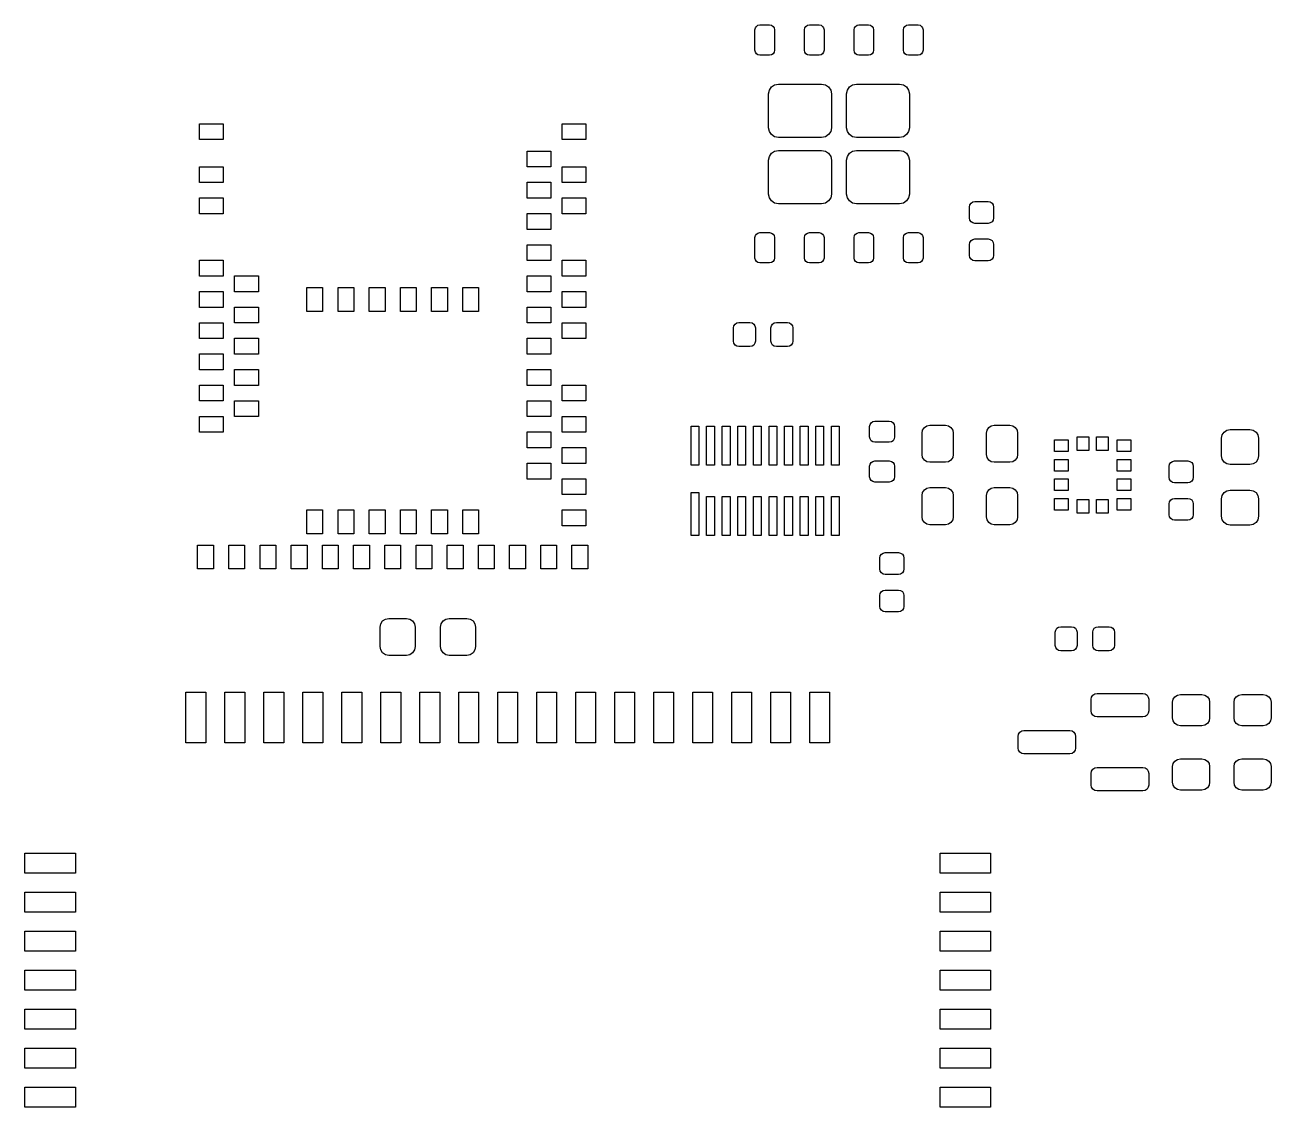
# Model space of a CAD drawing. Extents: x 107.2 to 183.3, y -143.6 to -86.3.
# Drawn here: x 151.37 to 183.32, y -114.5 to -86.76 of the extents above; entities that cross this region are included whole.
import ezdxf

# ---------------------------------------------------------------- set-up
doc = ezdxf.new("R2010")
doc.units = 0
doc.layers.add('BLACK', color=7, linetype='CONTINUOUS')

msp = doc.modelspace()

# ---------------------------------------------------------------- linework, layer by layer
at = {"layer": 'BLACK', "linetype": 'CONTINUOUS'}
for p, q in [((170.09, -86.8875), (170.1, -86.8397)), ((170.09, -87.4125), (170.09, -86.8875)), ((170.1, -86.8397), (170.127, -86.7991)), ((170.127, -86.7991), (170.167, -86.772)), ((170.167, -86.772), (170.215, -86.7625)), ((170.215, -86.7625), (170.465, -86.7625)), ((170.465, -86.7625), (170.513, -86.772)), ((170.513, -86.772), (170.553, -86.7991)), ((170.553, -86.7991), (170.58, -86.8397)), ((170.58, -86.8397), (170.59, -86.8875)), ((170.59, -86.8875), (170.59, -87.4125)), ((171.36, -86.8875), (171.37, -86.8397)), ((171.36, -87.4125), (171.36, -86.8875)), ((171.37, -86.8397), (171.397, -86.7991)), ((171.397, -86.7991), (171.437, -86.772)), ((171.437, -86.772), (171.485, -86.7625)), ((171.485, -86.7625), (171.735, -86.7625)), ((171.735, -86.7625), (171.783, -86.772)), ((171.783, -86.772), (171.823, -86.7991)), ((171.823, -86.7991), (171.85, -86.8397)), ((171.85, -86.8397), (171.86, -86.8875)), ((171.86, -86.8875), (171.86, -87.4125)), ((172.63, -86.8875), (172.64, -86.8397)), ((172.63, -87.4125), (172.63, -86.8875)), ((172.64, -86.8397), (172.667, -86.7991)), ((172.667, -86.7991), (172.707, -86.772)), ((172.707, -86.772), (172.755, -86.7625)), ((172.755, -86.7625), (173.005, -86.7625)), ((173.005, -86.7625), (173.053, -86.772)), ((173.053, -86.772), (173.093, -86.7991)), ((173.093, -86.7991), (173.12, -86.8397)), ((173.12, -86.8397), (173.13, -86.8875)), ((173.13, -86.8875), (173.13, -87.4125)), ((173.9, -86.8875), (173.91, -86.8397)), ((173.9, -87.4125), (173.9, -86.8875)), ((173.91, -86.8397), (173.937, -86.7991)), ((173.937, -86.7991), (173.977, -86.772)), ((173.977, -86.772), (174.025, -86.7625)), ((174.025, -86.7625), (174.275, -86.7625)), ((174.275, -86.7625), (174.323, -86.772)), ((174.323, -86.772), (174.363, -86.7991)), ((174.363, -86.7991), (174.39, -86.8397)), ((174.39, -86.8397), (174.4, -86.8875)), ((174.4, -86.8875), (174.4, -87.4125)), ((170.1, -87.4603), (170.09, -87.4125)), ((170.127, -87.5009), (170.1, -87.4603)), ((170.167, -87.528), (170.127, -87.5009)), ((170.215, -87.5375), (170.167, -87.528)), ((170.465, -87.5375), (170.215, -87.5375)), ((170.513, -87.528), (170.465, -87.5375)), ((170.553, -87.5009), (170.513, -87.528)), ((170.58, -87.4603), (170.553, -87.5009)), ((170.59, -87.4125), (170.58, -87.4603)), ((171.37, -87.4603), (171.36, -87.4125)), ((171.397, -87.5009), (171.37, -87.4603)), ((171.437, -87.528), (171.397, -87.5009)), ((171.485, -87.5375), (171.437, -87.528)), ((171.735, -87.5375), (171.485, -87.5375)), ((171.783, -87.528), (171.735, -87.5375)), ((171.823, -87.5009), (171.783, -87.528)), ((171.85, -87.4603), (171.823, -87.5009)), ((171.86, -87.4125), (171.85, -87.4603)), ((172.64, -87.4603), (172.63, -87.4125)), ((172.667, -87.5009), (172.64, -87.4603)), ((172.707, -87.528), (172.667, -87.5009)), ((172.755, -87.5375), (172.707, -87.528)), ((173.005, -87.5375), (172.755, -87.5375)), ((173.053, -87.528), (173.005, -87.5375)), ((173.093, -87.5009), (173.053, -87.528)), ((173.12, -87.4603), (173.093, -87.5009)), ((173.13, -87.4125), (173.12, -87.4603)), ((173.91, -87.4603), (173.9, -87.4125)), ((173.937, -87.5009), (173.91, -87.4603)), ((173.977, -87.528), (173.937, -87.5009)), ((174.025, -87.5375), (173.977, -87.528)), ((174.275, -87.5375), (174.025, -87.5375)), ((174.323, -87.528), (174.275, -87.5375)), ((174.363, -87.5009), (174.323, -87.528)), ((174.39, -87.4603), (174.363, -87.5009)), ((174.4, -87.4125), (174.39, -87.4603)), ((170.44, -88.5275), (170.459, -88.4318)), ((170.459, -88.4318), (170.513, -88.3507)), ((170.513, -88.3507), (170.594, -88.2965)), ((170.594, -88.2965), (170.69, -88.2775)), ((170.69, -88.2775), (171.8, -88.2775)), ((171.8, -88.2775), (171.896, -88.2965)), ((171.896, -88.2965), (171.977, -88.3507)), ((171.977, -88.3507), (172.031, -88.4318)), ((172.031, -88.4318), (172.05, -88.5275)), ((172.44, -88.5275), (172.459, -88.4318)), ((172.459, -88.4318), (172.513, -88.3507)), ((172.513, -88.3507), (172.594, -88.2965)), ((172.594, -88.2965), (172.69, -88.2775)), ((172.69, -88.2775), (173.8, -88.2775)), ((173.8, -88.2775), (173.896, -88.2965)), ((173.896, -88.2965), (173.977, -88.3507)), ((173.977, -88.3507), (174.031, -88.4318)), ((174.031, -88.4318), (174.05, -88.5275)), ((170.44, -89.3975), (170.44, -88.5275)), ((172.05, -88.5275), (172.05, -89.3975)), ((172.44, -89.3975), (172.44, -88.5275)), ((174.05, -88.5275), (174.05, -89.3975)), ((155.845, -89.7032), (155.845, -89.2968)), ((155.845, -89.2968), (156.455, -89.2968)), ((156.455, -89.2968), (156.455, -89.7032)), ((165.145, -89.7032), (165.145, -89.2968)), ((165.145, -89.2968), (165.755, -89.2968)), ((165.755, -89.2968), (165.755, -89.7032)), ((170.459, -89.4932), (170.44, -89.3975)), ((172.05, -89.3975), (172.031, -89.4932)), ((172.459, -89.4932), (172.44, -89.3975)), ((174.05, -89.3975), (174.031, -89.4932)), ((156.455, -89.7032), (155.845, -89.7032)), ((165.755, -89.7032), (165.145, -89.7032)), ((170.513, -89.5743), (170.459, -89.4932)), ((170.594, -89.6285), (170.513, -89.5743)), ((170.69, -89.6475), (170.594, -89.6285)), ((171.8, -89.6475), (170.69, -89.6475)), ((171.896, -89.6285), (171.8, -89.6475)), ((171.977, -89.5743), (171.896, -89.6285)), ((172.031, -89.4932), (171.977, -89.5743)), ((172.513, -89.5743), (172.459, -89.4932)), ((172.594, -89.6285), (172.513, -89.5743)), ((172.69, -89.6475), (172.594, -89.6285)), ((173.8, -89.6475), (172.69, -89.6475)), ((173.896, -89.6285), (173.8, -89.6475)), ((173.977, -89.5743), (173.896, -89.6285)), ((174.031, -89.4932), (173.977, -89.5743)), ((164.245, -90.4032), (164.245, -89.9968)), ((164.245, -89.9968), (164.855, -89.9968)), ((164.855, -89.9968), (164.855, -90.4032)), ((170.459, -90.1318), (170.513, -90.0507)), ((170.513, -90.0507), (170.594, -89.9965)), ((170.594, -89.9965), (170.69, -89.9775)), ((170.69, -89.9775), (171.8, -89.9775)), ((171.8, -89.9775), (171.896, -89.9965)), ((171.896, -89.9965), (171.977, -90.0507)), ((171.977, -90.0507), (172.031, -90.1318)), ((172.459, -90.1318), (172.513, -90.0507)), ((172.513, -90.0507), (172.594, -89.9965)), ((172.594, -89.9965), (172.69, -89.9775)), ((172.69, -89.9775), (173.8, -89.9775)), ((173.8, -89.9775), (173.896, -89.9965)), ((173.896, -89.9965), (173.977, -90.0507)), ((173.977, -90.0507), (174.031, -90.1318)), ((155.845, -90.8032), (155.845, -90.3968)), ((155.845, -90.3968), (156.455, -90.3968)), ((156.455, -90.3968), (156.455, -90.8032)), ((164.855, -90.4032), (164.245, -90.4032)), ((165.145, -90.8032), (165.145, -90.3968)), ((165.145, -90.3968), (165.755, -90.3968)), ((165.755, -90.3968), (165.755, -90.8032)), ((170.44, -90.2275), (170.459, -90.1318)), ((170.44, -91.0975), (170.44, -90.2275)), ((172.031, -90.1318), (172.05, -90.2275)), ((172.05, -90.2275), (172.05, -91.0975)), ((172.44, -90.2275), (172.459, -90.1318)), ((172.44, -91.0975), (172.44, -90.2275)), ((174.031, -90.1318), (174.05, -90.2275)), ((174.05, -90.2275), (174.05, -91.0975)), ((156.455, -90.8032), (155.845, -90.8032)), ((164.245, -91.2032), (164.245, -90.7968)), ((164.245, -90.7968), (164.855, -90.7968)), ((164.855, -90.7968), (164.855, -91.2032)), ((165.755, -90.8032), (165.145, -90.8032)), ((155.845, -91.6032), (155.845, -91.1968)), ((155.845, -91.1968), (156.455, -91.1968)), ((156.455, -91.1968), (156.455, -91.6032)), ((164.855, -91.2032), (164.245, -91.2032)), ((165.145, -91.6032), (165.145, -91.1968)), ((165.145, -91.1968), (165.755, -91.1968)), ((165.755, -91.1968), (165.755, -91.6032)), ((170.459, -91.1932), (170.44, -91.0975)), ((170.513, -91.2743), (170.459, -91.1932)), ((170.594, -91.3285), (170.513, -91.2743)), ((170.69, -91.3475), (170.594, -91.3285)), ((171.8, -91.3475), (170.69, -91.3475)), ((171.896, -91.3285), (171.8, -91.3475)), ((171.977, -91.2743), (171.896, -91.3285)), ((172.031, -91.1932), (171.977, -91.2743)), ((172.05, -91.0975), (172.031, -91.1932)), ((172.459, -91.1932), (172.44, -91.0975)), ((172.513, -91.2743), (172.459, -91.1932)), ((172.594, -91.3285), (172.513, -91.2743)), ((172.69, -91.3475), (172.594, -91.3285)), ((173.8, -91.3475), (172.69, -91.3475)), ((173.896, -91.3285), (173.8, -91.3475)), ((173.977, -91.2743), (173.896, -91.3285)), ((174.031, -91.1932), (173.977, -91.2743)), ((174.05, -91.0975), (174.031, -91.1932)), ((175.59, -91.43), (175.601, -91.3764)), ((175.601, -91.3764), (175.631, -91.331)), ((175.631, -91.331), (175.676, -91.3007)), ((175.676, -91.3007), (175.73, -91.29)), ((175.73, -91.29), (176.07, -91.29)), ((176.07, -91.29), (176.124, -91.3007)), ((176.124, -91.3007), (176.169, -91.331)), ((176.169, -91.331), (176.199, -91.3764)), ((176.199, -91.3764), (176.21, -91.43)), ((156.455, -91.6032), (155.845, -91.6032)), ((164.245, -92.0032), (164.245, -91.5968)), ((164.245, -91.5968), (164.855, -91.5968)), ((164.855, -91.5968), (164.855, -92.0032)), ((165.755, -91.6032), (165.145, -91.6032)), ((175.59, -91.71), (175.59, -91.43)), ((175.601, -91.7636), (175.59, -91.71)), ((176.21, -91.71), (176.199, -91.7636)), ((176.21, -91.43), (176.21, -91.71)), ((164.855, -92.0032), (164.245, -92.0032)), ((175.631, -91.809), (175.601, -91.7636)), ((175.676, -91.8393), (175.631, -91.809)), ((175.73, -91.85), (175.676, -91.8393)), ((176.07, -91.85), (175.73, -91.85)), ((176.124, -91.8393), (176.07, -91.85)), ((176.169, -91.809), (176.124, -91.8393)), ((176.199, -91.7636), (176.169, -91.809)), ((170.09, -92.2125), (170.1, -92.1647)), ((170.09, -92.7375), (170.09, -92.2125)), ((170.1, -92.1647), (170.127, -92.1241)), ((170.127, -92.1241), (170.167, -92.097)), ((170.167, -92.097), (170.215, -92.0875)), ((170.215, -92.0875), (170.465, -92.0875)), ((170.465, -92.0875), (170.513, -92.097)), ((170.513, -92.097), (170.553, -92.1241)), ((170.553, -92.1241), (170.58, -92.1647)), ((170.58, -92.1647), (170.59, -92.2125)), ((170.59, -92.2125), (170.59, -92.7375)), ((171.36, -92.2125), (171.37, -92.1647)), ((171.36, -92.7375), (171.36, -92.2125)), ((171.37, -92.1647), (171.397, -92.1241)), ((171.397, -92.1241), (171.437, -92.097)), ((171.437, -92.097), (171.485, -92.0875)), ((171.485, -92.0875), (171.735, -92.0875)), ((171.735, -92.0875), (171.783, -92.097)), ((171.783, -92.097), (171.823, -92.1241)), ((171.823, -92.1241), (171.85, -92.1647)), ((171.85, -92.1647), (171.86, -92.2125)), ((171.86, -92.2125), (171.86, -92.7375)), ((172.63, -92.2125), (172.64, -92.1647)), ((172.63, -92.7375), (172.63, -92.2125)), ((172.64, -92.1647), (172.667, -92.1241)), ((172.667, -92.1241), (172.707, -92.097)), ((172.707, -92.097), (172.755, -92.0875)), ((172.755, -92.0875), (173.005, -92.0875)), ((173.005, -92.0875), (173.053, -92.097)), ((173.053, -92.097), (173.093, -92.1241)), ((173.093, -92.1241), (173.12, -92.1647)), ((173.12, -92.1647), (173.13, -92.2125)), ((173.13, -92.2125), (173.13, -92.7375)), ((173.9, -92.2125), (173.91, -92.1647)), ((173.9, -92.7375), (173.9, -92.2125)), ((173.91, -92.1647), (173.937, -92.1241)), ((173.937, -92.1241), (173.977, -92.097)), ((173.977, -92.097), (174.025, -92.0875)), ((174.025, -92.0875), (174.275, -92.0875)), ((174.275, -92.0875), (174.323, -92.097)), ((174.323, -92.097), (174.363, -92.1241)), ((174.363, -92.1241), (174.39, -92.1647)), ((174.39, -92.1647), (174.4, -92.2125)), ((174.4, -92.2125), (174.4, -92.7375)), ((175.59, -92.39), (175.601, -92.3364)), ((175.601, -92.3364), (175.631, -92.291)), ((175.631, -92.291), (175.676, -92.2607)), ((175.676, -92.2607), (175.73, -92.25)), ((175.73, -92.25), (176.07, -92.25)), ((176.07, -92.25), (176.124, -92.2607)), ((176.124, -92.2607), (176.169, -92.291)), ((176.169, -92.291), (176.199, -92.3364)), ((176.199, -92.3364), (176.21, -92.39)), ((164.245, -92.8032), (164.245, -92.3968)), ((164.245, -92.3968), (164.855, -92.3968)), ((164.855, -92.3968), (164.855, -92.8032)), ((175.59, -92.67), (175.59, -92.39)), ((175.601, -92.7236), (175.59, -92.67)), ((176.21, -92.67), (176.199, -92.7236)), ((176.21, -92.39), (176.21, -92.67)), ((155.845, -93.2032), (155.845, -92.7968)), ((155.845, -92.7968), (156.455, -92.7968)), ((156.455, -92.7968), (156.455, -93.2032)), ((164.855, -92.8032), (164.245, -92.8032)), ((165.145, -93.2032), (165.145, -92.7968)), ((165.145, -92.7968), (165.755, -92.7968)), ((165.755, -92.7968), (165.755, -93.2032)), ((170.1, -92.7853), (170.09, -92.7375)), ((170.127, -92.8259), (170.1, -92.7853)), ((170.167, -92.853), (170.127, -92.8259)), ((170.215, -92.8625), (170.167, -92.853)), ((170.465, -92.8625), (170.215, -92.8625)), ((170.513, -92.853), (170.465, -92.8625)), ((170.553, -92.8259), (170.513, -92.853)), ((170.58, -92.7853), (170.553, -92.8259)), ((170.59, -92.7375), (170.58, -92.7853)), ((171.37, -92.7853), (171.36, -92.7375)), ((171.397, -92.8259), (171.37, -92.7853)), ((171.437, -92.853), (171.397, -92.8259)), ((171.485, -92.8625), (171.437, -92.853)), ((171.735, -92.8625), (171.485, -92.8625)), ((171.783, -92.853), (171.735, -92.8625)), ((171.823, -92.8259), (171.783, -92.853)), ((171.85, -92.7853), (171.823, -92.8259)), ((171.86, -92.7375), (171.85, -92.7853)), ((172.64, -92.7853), (172.63, -92.7375)), ((172.667, -92.8259), (172.64, -92.7853)), ((172.707, -92.853), (172.667, -92.8259)), ((172.755, -92.8625), (172.707, -92.853)), ((173.005, -92.8625), (172.755, -92.8625)), ((173.053, -92.853), (173.005, -92.8625)), ((173.093, -92.8259), (173.053, -92.853)), ((173.12, -92.7853), (173.093, -92.8259)), ((173.13, -92.7375), (173.12, -92.7853)), ((173.91, -92.7853), (173.9, -92.7375)), ((173.937, -92.8259), (173.91, -92.7853)), ((173.977, -92.853), (173.937, -92.8259)), ((174.025, -92.8625), (173.977, -92.853)), ((174.275, -92.8625), (174.025, -92.8625)), ((174.323, -92.853), (174.275, -92.8625)), ((174.363, -92.8259), (174.323, -92.853)), ((174.39, -92.7853), (174.363, -92.8259)), ((174.4, -92.7375), (174.39, -92.7853)), ((175.631, -92.769), (175.601, -92.7236)), ((175.676, -92.7993), (175.631, -92.769)), ((175.73, -92.81), (175.676, -92.7993)), ((176.07, -92.81), (175.73, -92.81)), ((176.124, -92.7993), (176.07, -92.81)), ((176.169, -92.769), (176.124, -92.7993)), ((176.199, -92.7236), (176.169, -92.769)), ((156.455, -93.2032), (155.845, -93.2032)), ((156.745, -93.6032), (156.745, -93.1968)), ((156.745, -93.1968), (157.355, -93.1968)), ((157.355, -93.1968), (157.355, -93.6032)), ((164.245, -93.6032), (164.245, -93.1968)), ((164.245, -93.1968), (164.855, -93.1968)), ((164.855, -93.1968), (164.855, -93.6032)), ((165.755, -93.2032), (165.145, -93.2032)), ((155.845, -94.0032), (155.845, -93.5968)), ((155.845, -93.5968), (156.455, -93.5968)), ((156.455, -93.5968), (156.455, -94.0032)), ((157.355, -93.6032), (156.745, -93.6032)), ((158.597, -94.1048), (158.597, -93.4952)), ((158.597, -93.4952), (159.003, -93.4952)), ((159.003, -93.4952), (159.003, -94.1048)), ((159.397, -94.1048), (159.397, -93.4952)), ((159.397, -93.4952), (159.803, -93.4952)), ((159.803, -93.4952), (159.803, -94.1048)), ((160.197, -94.1048), (160.197, -93.4952)), ((160.197, -93.4952), (160.603, -93.4952)), ((160.603, -93.4952), (160.603, -94.1048)), ((160.997, -94.1048), (160.997, -93.4952)), ((160.997, -93.4952), (161.403, -93.4952)), ((161.403, -93.4952), (161.403, -94.1048)), ((161.797, -94.1048), (161.797, -93.4952)), ((161.797, -93.4952), (162.203, -93.4952)), ((162.203, -93.4952), (162.203, -94.1048)), ((162.597, -94.1048), (162.597, -93.4952)), ((162.597, -93.4952), (163.003, -93.4952)), ((163.003, -93.4952), (163.003, -94.1048)), ((164.855, -93.6032), (164.245, -93.6032)), ((165.145, -94.0032), (165.145, -93.5968)), ((165.145, -93.5968), (165.755, -93.5968)), ((165.755, -93.5968), (165.755, -94.0032)), ((156.455, -94.0032), (155.845, -94.0032)), ((156.745, -94.4032), (156.745, -93.9968)), ((156.745, -93.9968), (157.355, -93.9968)), ((157.355, -93.9968), (157.355, -94.4032)), ((159.003, -94.1048), (158.597, -94.1048)), ((159.803, -94.1048), (159.397, -94.1048)), ((160.603, -94.1048), (160.197, -94.1048)), ((161.403, -94.1048), (160.997, -94.1048)), ((162.203, -94.1048), (161.797, -94.1048)), ((163.003, -94.1048), (162.597, -94.1048)), ((164.245, -94.4032), (164.245, -93.9968)), ((164.245, -93.9968), (164.855, -93.9968)), ((164.855, -93.9968), (164.855, -94.4032)), ((165.755, -94.0032), (165.145, -94.0032)), ((155.845, -94.8032), (155.845, -94.3968)), ((155.845, -94.3968), (156.455, -94.3968)), ((156.455, -94.3968), (156.455, -94.8032)), ((157.355, -94.4032), (156.745, -94.4032)), ((164.855, -94.4032), (164.245, -94.4032)), ((165.145, -94.8032), (165.145, -94.3968)), ((165.145, -94.3968), (165.755, -94.3968)), ((165.755, -94.3968), (165.755, -94.8032)), ((169.54, -94.53), (169.551, -94.4764)), ((169.54, -94.87), (169.54, -94.53)), ((169.551, -94.4764), (169.581, -94.431)), ((169.581, -94.431), (169.626, -94.4007)), ((169.626, -94.4007), (169.68, -94.39)), ((169.68, -94.39), (169.96, -94.39)), ((169.96, -94.39), (170.014, -94.4007)), ((170.014, -94.4007), (170.059, -94.431)), ((170.059, -94.431), (170.089, -94.4764)), ((170.089, -94.4764), (170.1, -94.53)), ((170.1, -94.53), (170.1, -94.87)), ((170.5, -94.53), (170.511, -94.4764)), ((170.5, -94.87), (170.5, -94.53)), ((170.511, -94.4764), (170.541, -94.431)), ((170.541, -94.431), (170.586, -94.4007)), ((170.586, -94.4007), (170.64, -94.39)), ((170.64, -94.39), (170.92, -94.39)), ((170.92, -94.39), (170.974, -94.4007)), ((170.974, -94.4007), (171.019, -94.431)), ((171.019, -94.431), (171.049, -94.4764)), ((171.049, -94.4764), (171.06, -94.53)), ((171.06, -94.53), (171.06, -94.87)), ((156.455, -94.8032), (155.845, -94.8032)), ((156.745, -95.2032), (156.745, -94.7968)), ((156.745, -94.7968), (157.355, -94.7968)), ((157.355, -94.7968), (157.355, -95.2032)), ((164.245, -95.2032), (164.245, -94.7968)), ((164.245, -94.7968), (164.855, -94.7968)), ((164.855, -94.7968), (164.855, -95.2032)), ((165.755, -94.8032), (165.145, -94.8032)), ((169.551, -94.9236), (169.54, -94.87)), ((170.1, -94.87), (170.089, -94.9236)), ((170.511, -94.9236), (170.5, -94.87)), ((171.06, -94.87), (171.049, -94.9236)), ((155.845, -95.6032), (155.845, -95.1968)), ((155.845, -95.1968), (156.455, -95.1968)), ((156.455, -95.1968), (156.455, -95.6032)), ((157.355, -95.2032), (156.745, -95.2032)), ((164.855, -95.2032), (164.245, -95.2032)), ((169.581, -94.969), (169.551, -94.9236)), ((169.626, -94.9993), (169.581, -94.969)), ((169.68, -95.01), (169.626, -94.9993)), ((169.96, -95.01), (169.68, -95.01)), ((170.014, -94.9993), (169.96, -95.01)), ((170.059, -94.969), (170.014, -94.9993)), ((170.089, -94.9236), (170.059, -94.969)), ((170.541, -94.969), (170.511, -94.9236)), ((170.586, -94.9993), (170.541, -94.969)), ((170.64, -95.01), (170.586, -94.9993)), ((170.92, -95.01), (170.64, -95.01)), ((170.974, -94.9993), (170.92, -95.01)), ((171.019, -94.969), (170.974, -94.9993)), ((171.049, -94.9236), (171.019, -94.969)), ((156.455, -95.6032), (155.845, -95.6032)), ((156.745, -96.0032), (156.745, -95.5968)), ((156.745, -95.5968), (157.355, -95.5968)), ((157.355, -95.5968), (157.355, -96.0032)), ((164.245, -96.0032), (164.245, -95.5968)), ((164.245, -95.5968), (164.855, -95.5968)), ((164.855, -95.5968), (164.855, -96.0032)), ((155.845, -96.4032), (155.845, -95.9968)), ((155.845, -95.9968), (156.455, -95.9968)), ((156.455, -95.9968), (156.455, -96.4032)), ((157.355, -96.0032), (156.745, -96.0032)), ((164.855, -96.0032), (164.245, -96.0032)), ((165.145, -96.4032), (165.145, -95.9968)), ((165.145, -95.9968), (165.755, -95.9968)), ((165.755, -95.9968), (165.755, -96.4032)), ((156.455, -96.4032), (155.845, -96.4032)), ((156.745, -96.8032), (156.745, -96.3968)), ((156.745, -96.3968), (157.355, -96.3968)), ((157.355, -96.3968), (157.355, -96.8032)), ((164.245, -96.8032), (164.245, -96.3968)), ((164.245, -96.3968), (164.855, -96.3968)), ((164.855, -96.3968), (164.855, -96.8032)), ((165.755, -96.4032), (165.145, -96.4032)), ((155.845, -97.2032), (155.845, -96.7968)), ((155.845, -96.7968), (156.455, -96.7968)), ((156.455, -96.7968), (156.455, -97.2032)), ((157.355, -96.8032), (156.745, -96.8032)), ((164.855, -96.8032), (164.245, -96.8032)), ((165.145, -97.2032), (165.145, -96.7968)), ((165.145, -96.7968), (165.755, -96.7968)), ((165.755, -96.7968), (165.755, -97.2032)), ((168.45, -98.05), (168.45, -97.05)), ((168.45, -97.05), (168.65, -97.05)), ((168.65, -97.05), (168.65, -98.05)), ((168.85, -98.05), (168.85, -97.05)), ((168.85, -97.05), (169.05, -97.05)), ((169.05, -97.05), (169.05, -98.05)), ((169.25, -98.05), (169.25, -97.05)), ((169.25, -97.05), (169.45, -97.05)), ((169.45, -97.05), (169.45, -98.05)), ((169.65, -98.05), (169.65, -97.05)), ((169.65, -97.05), (169.85, -97.05)), ((169.85, -97.05), (169.85, -98.05)), ((170.05, -98.05), (170.05, -97.05)), ((170.05, -97.05), (170.25, -97.05)), ((170.25, -97.05), (170.25, -98.05)), ((170.45, -98.05), (170.45, -97.05)), ((170.45, -97.05), (170.65, -97.05)), ((170.65, -97.05), (170.65, -98.05)), ((170.85, -98.05), (170.85, -97.05)), ((170.85, -97.05), (171.05, -97.05)), ((171.05, -97.05), (171.05, -98.05)), ((171.25, -98.05), (171.25, -97.05)), ((171.25, -97.05), (171.45, -97.05)), ((171.45, -97.05), (171.45, -98.05)), ((171.65, -98.05), (171.65, -97.05)), ((171.65, -97.05), (171.85, -97.05)), ((171.85, -97.05), (171.85, -98.05)), ((172.05, -98.05), (172.05, -97.05)), ((172.05, -97.05), (172.25, -97.05)), ((172.25, -97.05), (172.25, -98.05)), ((173.03, -97.055), (173.04, -97.0033)), ((173.03, -97.325), (173.03, -97.055)), ((173.04, -97.0033), (173.07, -96.9595)), ((173.07, -96.9595), (173.113, -96.9303)), ((173.113, -96.9303), (173.165, -96.92)), ((173.165, -96.92), (173.535, -96.92)), ((173.535, -96.92), (173.587, -96.9303)), ((173.587, -96.9303), (173.63, -96.9595)), ((173.63, -96.9595), (173.66, -97.0033)), ((173.66, -97.0033), (173.67, -97.055)), ((173.67, -97.055), (173.67, -97.325)), ((174.375, -97.225), (174.39, -97.1485)), ((174.39, -97.1485), (174.434, -97.0836)), ((174.434, -97.0836), (174.498, -97.0402)), ((174.498, -97.0402), (174.575, -97.025)), ((174.575, -97.025), (174.975, -97.025)), ((174.975, -97.025), (175.052, -97.0402)), ((175.052, -97.0402), (175.116, -97.0836)), ((175.116, -97.0836), (175.16, -97.1485)), ((175.16, -97.1485), (175.175, -97.225)), ((176.025, -97.225), (176.04, -97.1485)), ((176.04, -97.1485), (176.084, -97.0836)), ((176.084, -97.0836), (176.148, -97.0402)), ((176.148, -97.0402), (176.225, -97.025)), ((176.225, -97.025), (176.625, -97.025)), ((176.625, -97.025), (176.702, -97.0402)), ((176.702, -97.0402), (176.766, -97.0836)), ((176.766, -97.0836), (176.81, -97.1485)), ((176.81, -97.1485), (176.825, -97.225)), ((182.194, -97.1521), (182.28, -97.135)), ((182.28, -97.135), (182.78, -97.135)), ((182.78, -97.135), (182.866, -97.1521)), ((156.455, -97.2032), (155.845, -97.2032)), ((164.245, -97.6032), (164.245, -97.1968)), ((164.245, -97.1968), (164.855, -97.1968)), ((164.855, -97.1968), (164.855, -97.6032)), ((165.755, -97.2032), (165.145, -97.2032)), ((173.04, -97.3767), (173.03, -97.325)), ((173.07, -97.4205), (173.04, -97.3767)), ((173.113, -97.4497), (173.07, -97.4205)), ((173.165, -97.46), (173.113, -97.4497)), ((173.535, -97.46), (173.165, -97.46)), ((173.587, -97.4497), (173.535, -97.46)), ((173.63, -97.4205), (173.587, -97.4497)), ((173.66, -97.3767), (173.63, -97.4205)), ((173.67, -97.325), (173.66, -97.3767)), ((174.375, -97.775), (174.375, -97.225)), ((175.175, -97.225), (175.175, -97.775)), ((176.025, -97.775), (176.025, -97.225)), ((176.825, -97.225), (176.825, -97.775)), ((177.775, -97.7), (177.775, -97.4)), ((177.775, -97.4), (178.125, -97.4)), ((178.125, -97.4), (178.125, -97.7)), ((178.35, -97.675), (178.35, -97.325)), ((178.35, -97.325), (178.65, -97.325)), ((178.65, -97.325), (178.65, -97.675)), ((178.85, -97.675), (178.85, -97.325)), ((178.85, -97.325), (179.15, -97.325)), ((179.15, -97.325), (179.15, -97.675)), ((179.375, -97.7), (179.375, -97.4)), ((179.375, -97.4), (179.725, -97.4)), ((179.725, -97.4), (179.725, -97.7)), ((182.055, -97.36), (182.072, -97.2739)), ((182.055, -97.81), (182.055, -97.36)), ((182.072, -97.2739), (182.121, -97.2009)), ((182.121, -97.2009), (182.194, -97.1521)), ((182.866, -97.1521), (182.939, -97.2009)), ((182.939, -97.2009), (182.988, -97.2739)), ((182.988, -97.2739), (183.005, -97.36)), ((183.005, -97.36), (183.005, -97.81)), ((164.855, -97.6032), (164.245, -97.6032)), ((165.145, -98.0032), (165.145, -97.5968)), ((165.145, -97.5968), (165.755, -97.5968)), ((165.755, -97.5968), (165.755, -98.0032)), ((174.39, -97.8515), (174.375, -97.775)), ((175.175, -97.775), (175.16, -97.8515)), ((176.04, -97.8515), (176.025, -97.775)), ((176.825, -97.775), (176.81, -97.8515)), ((178.125, -97.7), (177.775, -97.7)), ((178.65, -97.675), (178.35, -97.675)), ((179.15, -97.675), (178.85, -97.675)), ((179.725, -97.7), (179.375, -97.7)), ((164.245, -98.4032), (164.245, -97.9968)), ((164.245, -97.9968), (164.855, -97.9968)), ((164.855, -97.9968), (164.855, -98.4032)), ((165.755, -98.0032), (165.145, -98.0032)), ((168.65, -98.05), (168.45, -98.05)), ((169.05, -98.05), (168.85, -98.05)), ((169.45, -98.05), (169.25, -98.05)), ((169.85, -98.05), (169.65, -98.05)), ((170.25, -98.05), (170.05, -98.05)), ((170.65, -98.05), (170.45, -98.05)), ((171.05, -98.05), (170.85, -98.05)), ((171.45, -98.05), (171.25, -98.05)), ((171.85, -98.05), (171.65, -98.05)), ((172.25, -98.05), (172.05, -98.05)), ((173.03, -98.075), (173.04, -98.0233)), ((173.03, -98.345), (173.03, -98.075)), ((173.04, -98.0233), (173.07, -97.9795)), ((173.07, -97.9795), (173.113, -97.9503)), ((173.113, -97.9503), (173.165, -97.94)), ((173.165, -97.94), (173.535, -97.94)), ((173.535, -97.94), (173.587, -97.9503)), ((173.587, -97.9503), (173.63, -97.9795)), ((173.63, -97.9795), (173.66, -98.0233)), ((173.66, -98.0233), (173.67, -98.075)), ((173.67, -98.075), (173.67, -98.345)), ((174.434, -97.9164), (174.39, -97.8515)), ((174.498, -97.9598), (174.434, -97.9164)), ((174.575, -97.975), (174.498, -97.9598)), ((174.975, -97.975), (174.575, -97.975)), ((175.052, -97.9598), (174.975, -97.975)), ((175.116, -97.9164), (175.052, -97.9598)), ((175.16, -97.8515), (175.116, -97.9164)), ((176.084, -97.9164), (176.04, -97.8515)), ((176.148, -97.9598), (176.084, -97.9164)), ((176.225, -97.975), (176.148, -97.9598)), ((176.625, -97.975), (176.225, -97.975)), ((176.702, -97.9598), (176.625, -97.975)), ((176.766, -97.9164), (176.702, -97.9598)), ((176.81, -97.8515), (176.766, -97.9164)), ((177.775, -98.2), (177.775, -97.9)), ((177.775, -97.9), (178.125, -97.9)), ((178.125, -97.9), (178.125, -98.2)), ((179.375, -98.2), (179.375, -97.9)), ((179.375, -97.9), (179.725, -97.9)), ((179.725, -97.9), (179.725, -98.2)), ((180.71, -98.08), (180.721, -98.0264)), ((180.71, -98.36), (180.71, -98.08)), ((180.721, -98.0264), (180.751, -97.981)), ((180.751, -97.981), (180.796, -97.9507)), ((180.796, -97.9507), (180.85, -97.94)), ((180.85, -97.94), (181.19, -97.94)), ((181.19, -97.94), (181.244, -97.9507)), ((181.244, -97.9507), (181.289, -97.981)), ((181.289, -97.981), (181.319, -98.0264)), ((181.319, -98.0264), (181.33, -98.08)), ((181.33, -98.08), (181.33, -98.36)), ((182.072, -97.8961), (182.055, -97.81)), ((182.121, -97.9691), (182.072, -97.8961)), ((182.194, -98.0179), (182.121, -97.9691)), ((182.28, -98.035), (182.194, -98.0179)), ((182.78, -98.035), (182.28, -98.035)), ((182.866, -98.0179), (182.78, -98.035)), ((182.939, -97.9691), (182.866, -98.0179)), ((182.988, -97.8961), (182.939, -97.9691)), ((183.005, -97.81), (182.988, -97.8961)), ((164.855, -98.4032), (164.245, -98.4032)), ((165.145, -98.8032), (165.145, -98.3968)), ((165.145, -98.3968), (165.755, -98.3968)), ((165.755, -98.3968), (165.755, -98.8032)), ((173.04, -98.3967), (173.03, -98.345)), ((173.07, -98.4405), (173.04, -98.3967)), ((173.66, -98.3967), (173.63, -98.4405)), ((173.67, -98.345), (173.66, -98.3967)), ((178.125, -98.2), (177.775, -98.2)), ((177.775, -98.7), (177.775, -98.4)), ((177.775, -98.4), (178.125, -98.4)), ((178.125, -98.4), (178.125, -98.7)), ((179.725, -98.2), (179.375, -98.2)), ((179.375, -98.7), (179.375, -98.4)), ((179.375, -98.4), (179.725, -98.4)), ((179.725, -98.4), (179.725, -98.7)), ((180.721, -98.4136), (180.71, -98.36)), ((180.751, -98.459), (180.721, -98.4136)), ((181.319, -98.4136), (181.289, -98.459)), ((181.33, -98.36), (181.319, -98.4136)), ((173.113, -98.4697), (173.07, -98.4405)), ((173.165, -98.48), (173.113, -98.4697)), ((173.535, -98.48), (173.165, -98.48)), ((173.587, -98.4697), (173.535, -98.48)), ((173.63, -98.4405), (173.587, -98.4697)), ((174.39, -98.7485), (174.434, -98.6836)), ((174.434, -98.6836), (174.498, -98.6402)), ((174.498, -98.6402), (174.575, -98.625)), ((174.575, -98.625), (174.975, -98.625)), ((174.975, -98.625), (175.052, -98.6402)), ((175.052, -98.6402), (175.116, -98.6836)), ((175.116, -98.6836), (175.16, -98.7485)), ((176.04, -98.7485), (176.084, -98.6836)), ((176.084, -98.6836), (176.148, -98.6402)), ((176.148, -98.6402), (176.225, -98.625)), ((176.225, -98.625), (176.625, -98.625)), ((176.625, -98.625), (176.702, -98.6402)), ((176.702, -98.6402), (176.766, -98.6836)), ((176.766, -98.6836), (176.81, -98.7485)), ((178.125, -98.7), (177.775, -98.7)), ((179.725, -98.7), (179.375, -98.7)), ((180.796, -98.4893), (180.751, -98.459)), ((180.85, -98.5), (180.796, -98.4893)), ((181.19, -98.5), (180.85, -98.5)), ((181.244, -98.4893), (181.19, -98.5)), ((181.289, -98.459), (181.244, -98.4893)), ((182.121, -98.7509), (182.194, -98.7021)), ((182.194, -98.7021), (182.28, -98.685)), ((182.28, -98.685), (182.78, -98.685)), ((182.78, -98.685), (182.866, -98.7021)), ((182.866, -98.7021), (182.939, -98.7509)), ((165.755, -98.8032), (165.145, -98.8032)), ((168.45, -99.85), (168.45, -98.75)), ((168.45, -98.75), (168.65, -98.75)), ((168.65, -98.75), (168.65, -99.85)), ((168.85, -99.85), (168.85, -98.85)), ((168.85, -98.85), (169.05, -98.85)), ((169.05, -98.85), (169.05, -99.85)), ((169.25, -99.85), (169.25, -98.85)), ((169.25, -98.85), (169.45, -98.85)), ((169.45, -98.85), (169.45, -99.85)), ((169.65, -99.85), (169.65, -98.85)), ((169.65, -98.85), (169.85, -98.85)), ((169.85, -98.85), (169.85, -99.85)), ((170.05, -99.85), (170.05, -98.85)), ((170.05, -98.85), (170.25, -98.85)), ((170.25, -98.85), (170.25, -99.85)), ((170.45, -99.85), (170.45, -98.85)), ((170.45, -98.85), (170.65, -98.85)), ((170.65, -98.85), (170.65, -99.85)), ((170.85, -99.85), (170.85, -98.85)), ((170.85, -98.85), (171.05, -98.85)), ((171.05, -98.85), (171.05, -99.85)), ((171.25, -99.85), (171.25, -98.85)), ((171.25, -98.85), (171.45, -98.85)), ((171.45, -98.85), (171.45, -99.85)), ((171.65, -99.85), (171.65, -98.85)), ((171.65, -98.85), (171.85, -98.85)), ((171.85, -98.85), (171.85, -99.85)), ((172.05, -99.85), (172.05, -98.85)), ((172.05, -98.85), (172.25, -98.85)), ((172.25, -98.85), (172.25, -99.85)), ((174.375, -98.825), (174.39, -98.7485)), ((174.375, -99.375), (174.375, -98.825)), ((175.16, -98.7485), (175.175, -98.825)), ((175.175, -98.825), (175.175, -99.375)), ((176.025, -98.825), (176.04, -98.7485)), ((176.025, -99.375), (176.025, -98.825)), ((176.81, -98.7485), (176.825, -98.825)), ((176.825, -98.825), (176.825, -99.375)), ((177.775, -99.2), (177.775, -98.9)), ((177.775, -98.9), (178.125, -98.9)), ((178.125, -98.9), (178.125, -99.2)), ((178.35, -99.275), (178.35, -98.925)), ((178.35, -98.925), (178.65, -98.925)), ((178.65, -98.925), (178.65, -99.275)), ((178.85, -99.275), (178.85, -98.925)), ((178.85, -98.925), (179.15, -98.925)), ((179.15, -98.925), (179.15, -99.275)), ((179.375, -99.2), (179.375, -98.9)), ((179.375, -98.9), (179.725, -98.9)), ((179.725, -98.9), (179.725, -99.2)), ((180.71, -99.04), (180.721, -98.9864)), ((180.71, -99.32), (180.71, -99.04)), ((180.721, -98.9864), (180.751, -98.941)), ((180.751, -98.941), (180.796, -98.9107)), ((180.796, -98.9107), (180.85, -98.9)), ((180.85, -98.9), (181.19, -98.9)), ((181.19, -98.9), (181.244, -98.9107)), ((181.244, -98.9107), (181.289, -98.941)), ((181.289, -98.941), (181.319, -98.9864)), ((181.319, -98.9864), (181.33, -99.04)), ((181.33, -99.04), (181.33, -99.32)), ((182.055, -98.91), (182.072, -98.8239)), ((182.055, -99.36), (182.055, -98.91)), ((182.072, -98.8239), (182.121, -98.7509)), ((182.939, -98.7509), (182.988, -98.8239)), ((182.988, -98.8239), (183.005, -98.91)), ((183.005, -98.91), (183.005, -99.36)), ((158.597, -99.8048), (158.597, -99.1952)), ((158.597, -99.1952), (159.003, -99.1952)), ((159.003, -99.1952), (159.003, -99.8048)), ((159.397, -99.8048), (159.397, -99.1952)), ((159.397, -99.1952), (159.803, -99.1952)), ((159.803, -99.1952), (159.803, -99.8048)), ((160.197, -99.8048), (160.197, -99.1952)), ((160.197, -99.1952), (160.603, -99.1952)), ((160.603, -99.1952), (160.603, -99.8048)), ((160.997, -99.8048), (160.997, -99.1952)), ((160.997, -99.1952), (161.403, -99.1952)), ((161.403, -99.1952), (161.403, -99.8048)), ((161.797, -99.8048), (161.797, -99.1952)), ((161.797, -99.1952), (162.203, -99.1952)), ((162.203, -99.1952), (162.203, -99.8048)), ((162.597, -99.8048), (162.597, -99.1952)), ((162.597, -99.1952), (163.003, -99.1952)), ((163.003, -99.1952), (163.003, -99.8048)), ((165.145, -99.6032), (165.145, -99.1968)), ((165.145, -99.1968), (165.755, -99.1968)), ((165.755, -99.1968), (165.755, -99.6032)), ((174.39, -99.4515), (174.375, -99.375)), ((175.175, -99.375), (175.16, -99.4515)), ((176.04, -99.4515), (176.025, -99.375)), ((176.825, -99.375), (176.81, -99.4515)), ((178.125, -99.2), (177.775, -99.2)), ((178.65, -99.275), (178.35, -99.275)), ((179.15, -99.275), (178.85, -99.275)), ((179.725, -99.2), (179.375, -99.2)), ((180.721, -99.3736), (180.71, -99.32)), ((180.751, -99.419), (180.721, -99.3736)), ((181.319, -99.3736), (181.289, -99.419)), ((181.33, -99.32), (181.319, -99.3736)), ((182.072, -99.4461), (182.055, -99.36)), ((183.005, -99.36), (182.988, -99.4461)), ((165.755, -99.6032), (165.145, -99.6032)), ((174.434, -99.5164), (174.39, -99.4515)), ((174.498, -99.5598), (174.434, -99.5164)), ((174.575, -99.575), (174.498, -99.5598)), ((174.975, -99.575), (174.575, -99.575)), ((175.052, -99.5598), (174.975, -99.575)), ((175.116, -99.5164), (175.052, -99.5598)), ((175.16, -99.4515), (175.116, -99.5164)), ((176.084, -99.5164), (176.04, -99.4515)), ((176.148, -99.5598), (176.084, -99.5164)), ((176.225, -99.575), (176.148, -99.5598)), ((176.625, -99.575), (176.225, -99.575)), ((176.702, -99.5598), (176.625, -99.575)), ((176.766, -99.5164), (176.702, -99.5598)), ((176.81, -99.4515), (176.766, -99.5164)), ((180.796, -99.4493), (180.751, -99.419)), ((180.85, -99.46), (180.796, -99.4493)), ((181.19, -99.46), (180.85, -99.46)), ((181.244, -99.4493), (181.19, -99.46)), ((181.289, -99.419), (181.244, -99.4493)), ((182.121, -99.5191), (182.072, -99.4461)), ((182.194, -99.5679), (182.121, -99.5191)), ((182.28, -99.585), (182.194, -99.5679)), ((182.78, -99.585), (182.28, -99.585)), ((182.866, -99.5679), (182.78, -99.585)), ((182.939, -99.5191), (182.866, -99.5679)), ((182.988, -99.4461), (182.939, -99.5191)), ((159.003, -99.8048), (158.597, -99.8048)), ((159.803, -99.8048), (159.397, -99.8048)), ((160.603, -99.8048), (160.197, -99.8048)), ((161.403, -99.8048), (160.997, -99.8048)), ((162.203, -99.8048), (161.797, -99.8048)), ((163.003, -99.8048), (162.597, -99.8048)), ((168.65, -99.85), (168.45, -99.85)), ((169.05, -99.85), (168.85, -99.85)), ((169.45, -99.85), (169.25, -99.85)), ((169.85, -99.85), (169.65, -99.85)), ((170.25, -99.85), (170.05, -99.85)), ((170.65, -99.85), (170.45, -99.85)), ((171.05, -99.85), (170.85, -99.85)), ((171.45, -99.85), (171.25, -99.85)), ((171.85, -99.85), (171.65, -99.85)), ((172.25, -99.85), (172.05, -99.85)), ((155.797, -100.705), (155.797, -100.095)), ((155.797, -100.095), (156.203, -100.095)), ((156.203, -100.095), (156.203, -100.705)), ((156.597, -100.705), (156.597, -100.095)), ((156.597, -100.095), (157.003, -100.095)), ((157.003, -100.095), (157.003, -100.705)), ((157.397, -100.705), (157.397, -100.095)), ((157.397, -100.095), (157.803, -100.095)), ((157.803, -100.095), (157.803, -100.705)), ((158.197, -100.705), (158.197, -100.095)), ((158.197, -100.095), (158.603, -100.095)), ((158.603, -100.095), (158.603, -100.705)), ((158.997, -100.705), (158.997, -100.095)), ((158.997, -100.095), (159.403, -100.095)), ((159.403, -100.095), (159.403, -100.705)), ((159.797, -100.705), (159.797, -100.095)), ((159.797, -100.095), (160.203, -100.095)), ((160.203, -100.095), (160.203, -100.705)), ((160.597, -100.705), (160.597, -100.095)), ((160.597, -100.095), (161.003, -100.095)), ((161.003, -100.095), (161.003, -100.705)), ((161.397, -100.705), (161.397, -100.095)), ((161.397, -100.095), (161.803, -100.095)), ((161.803, -100.095), (161.803, -100.705)), ((162.197, -100.705), (162.197, -100.095)), ((162.197, -100.095), (162.603, -100.095)), ((162.603, -100.095), (162.603, -100.705)), ((162.997, -100.705), (162.997, -100.095)), ((162.997, -100.095), (163.403, -100.095)), ((163.403, -100.095), (163.403, -100.705)), ((163.797, -100.705), (163.797, -100.095)), ((163.797, -100.095), (164.203, -100.095)), ((164.203, -100.095), (164.203, -100.705)), ((164.597, -100.705), (164.597, -100.095)), ((164.597, -100.095), (165.003, -100.095)), ((165.003, -100.095), (165.003, -100.705)), ((165.397, -100.705), (165.397, -100.095)), ((165.397, -100.095), (165.803, -100.095)), ((165.803, -100.095), (165.803, -100.705)), ((173.301, -100.376), (173.331, -100.331)), ((173.331, -100.331), (173.376, -100.301)), ((173.376, -100.301), (173.43, -100.29)), ((173.43, -100.29), (173.77, -100.29)), ((173.77, -100.29), (173.824, -100.301)), ((173.824, -100.301), (173.869, -100.331)), ((173.869, -100.331), (173.899, -100.376)), ((173.29, -100.43), (173.301, -100.376)), ((173.29, -100.71), (173.29, -100.43)), ((173.899, -100.376), (173.91, -100.43)), ((173.91, -100.43), (173.91, -100.71)), ((156.203, -100.705), (155.797, -100.705)), ((157.003, -100.705), (156.597, -100.705)), ((157.803, -100.705), (157.397, -100.705)), ((158.603, -100.705), (158.197, -100.705)), ((159.403, -100.705), (158.997, -100.705)), ((160.203, -100.705), (159.797, -100.705)), ((161.003, -100.705), (160.597, -100.705)), ((161.803, -100.705), (161.397, -100.705)), ((162.603, -100.705), (162.197, -100.705)), ((163.403, -100.705), (162.997, -100.705)), ((164.203, -100.705), (163.797, -100.705)), ((165.003, -100.705), (164.597, -100.705)), ((165.803, -100.705), (165.397, -100.705)), ((173.301, -100.764), (173.29, -100.71)), ((173.331, -100.809), (173.301, -100.764)), ((173.376, -100.839), (173.331, -100.809)), ((173.43, -100.85), (173.376, -100.839)), ((173.77, -100.85), (173.43, -100.85)), ((173.824, -100.839), (173.77, -100.85)), ((173.869, -100.809), (173.824, -100.839)), ((173.899, -100.764), (173.869, -100.809)), ((173.91, -100.71), (173.899, -100.764)), ((173.301, -101.336), (173.331, -101.291)), ((173.331, -101.291), (173.376, -101.261)), ((173.376, -101.261), (173.43, -101.25)), ((173.43, -101.25), (173.77, -101.25)), ((173.77, -101.25), (173.824, -101.261)), ((173.824, -101.261), (173.869, -101.291)), ((173.869, -101.291), (173.899, -101.336)), ((173.29, -101.39), (173.301, -101.336)), ((173.29, -101.67), (173.29, -101.39)), ((173.899, -101.336), (173.91, -101.39)), ((173.91, -101.39), (173.91, -101.67)), ((173.301, -101.724), (173.29, -101.67)), ((173.331, -101.769), (173.301, -101.724)), ((173.376, -101.799), (173.331, -101.769)), ((173.43, -101.81), (173.376, -101.799)), ((173.77, -101.81), (173.43, -101.81)), ((173.824, -101.799), (173.77, -101.81)), ((173.869, -101.769), (173.824, -101.799)), ((173.899, -101.724), (173.869, -101.769)), ((173.91, -101.67), (173.899, -101.724)), ((160.475, -102.2), (160.492, -102.114)), ((160.475, -102.7), (160.475, -102.2)), ((160.492, -102.114), (160.541, -102.041)), ((160.541, -102.041), (160.614, -101.992)), ((160.614, -101.992), (160.7, -101.975)), ((160.7, -101.975), (161.15, -101.975)), ((161.15, -101.975), (161.236, -101.992)), ((161.236, -101.992), (161.309, -102.041)), ((161.309, -102.041), (161.358, -102.114)), ((161.358, -102.114), (161.375, -102.2)), ((161.375, -102.2), (161.375, -102.7)), ((162.025, -102.2), (162.042, -102.114)), ((162.025, -102.7), (162.025, -102.2)), ((162.042, -102.114), (162.091, -102.041)), ((162.091, -102.041), (162.164, -101.992)), ((162.164, -101.992), (162.25, -101.975)), ((162.25, -101.975), (162.7, -101.975)), ((162.7, -101.975), (162.786, -101.992)), ((162.786, -101.992), (162.859, -102.041)), ((162.859, -102.041), (162.908, -102.114)), ((162.908, -102.114), (162.925, -102.2)), ((162.925, -102.2), (162.925, -102.7)), ((177.801, -102.276), (177.831, -102.231)), ((177.831, -102.231), (177.876, -102.201)), ((177.876, -102.201), (177.93, -102.19)), ((177.93, -102.19), (178.21, -102.19)), ((178.21, -102.19), (178.264, -102.201)), ((178.264, -102.201), (178.309, -102.231)), ((178.309, -102.231), (178.339, -102.276)), ((178.761, -102.276), (178.791, -102.231)), ((178.791, -102.231), (178.836, -102.201)), ((178.836, -102.201), (178.89, -102.19)), ((178.89, -102.19), (179.17, -102.19)), ((179.17, -102.19), (179.224, -102.201)), ((179.224, -102.201), (179.269, -102.231)), ((179.269, -102.231), (179.299, -102.276)), ((177.79, -102.33), (177.801, -102.276)), ((177.79, -102.67), (177.79, -102.33)), ((178.339, -102.276), (178.35, -102.33)), ((178.35, -102.33), (178.35, -102.67)), ((178.75, -102.33), (178.761, -102.276)), ((178.75, -102.67), (178.75, -102.33)), ((179.299, -102.276), (179.31, -102.33)), ((179.31, -102.33), (179.31, -102.67)), ((160.492, -102.786), (160.475, -102.7)), ((160.541, -102.859), (160.492, -102.786)), ((160.614, -102.908), (160.541, -102.859)), ((161.309, -102.859), (161.236, -102.908)), ((161.358, -102.786), (161.309, -102.859)), ((161.375, -102.7), (161.358, -102.786)), ((162.042, -102.786), (162.025, -102.7)), ((162.091, -102.859), (162.042, -102.786)), ((162.164, -102.908), (162.091, -102.859)), ((162.859, -102.859), (162.786, -102.908)), ((162.908, -102.786), (162.859, -102.859)), ((162.925, -102.7), (162.908, -102.786)), ((177.801, -102.724), (177.79, -102.67)), ((177.831, -102.769), (177.801, -102.724)), ((177.876, -102.799), (177.831, -102.769)), ((177.93, -102.81), (177.876, -102.799)), ((178.21, -102.81), (177.93, -102.81)), ((178.264, -102.799), (178.21, -102.81)), ((178.309, -102.769), (178.264, -102.799)), ((178.339, -102.724), (178.309, -102.769)), ((178.35, -102.67), (178.339, -102.724)), ((178.761, -102.724), (178.75, -102.67)), ((178.791, -102.769), (178.761, -102.724)), ((178.836, -102.799), (178.791, -102.769)), ((178.89, -102.81), (178.836, -102.799)), ((179.17, -102.81), (178.89, -102.81)), ((179.224, -102.799), (179.17, -102.81)), ((179.269, -102.769), (179.224, -102.799)), ((179.299, -102.724), (179.269, -102.769)), ((179.31, -102.67), (179.299, -102.724)), ((160.7, -102.925), (160.614, -102.908)), ((161.15, -102.925), (160.7, -102.925)), ((161.236, -102.908), (161.15, -102.925)), ((162.25, -102.925), (162.164, -102.908)), ((162.7, -102.925), (162.25, -102.925)), ((162.786, -102.908), (162.7, -102.925)), ((155.496, -105.163), (155.496, -103.867)), ((155.496, -103.867), (156.004, -103.867)), ((156.004, -103.867), (156.004, -105.163)), ((156.496, -105.163), (156.496, -103.867)), ((156.496, -103.867), (157.004, -103.867)), ((157.004, -103.867), (157.004, -105.163)), ((157.496, -105.163), (157.496, -103.867)), ((157.496, -103.867), (158.004, -103.867)), ((158.004, -103.867), (158.004, -105.163)), ((158.496, -105.163), (158.496, -103.867)), ((158.496, -103.867), (159.004, -103.867)), ((159.004, -103.867), (159.004, -105.163)), ((159.496, -105.163), (159.496, -103.867)), ((159.496, -103.867), (160.004, -103.867)), ((160.004, -103.867), (160.004, -105.163)), ((160.496, -105.163), (160.496, -103.867)), ((160.496, -103.867), (161.004, -103.867)), ((161.004, -103.867), (161.004, -105.163)), ((161.496, -105.163), (161.496, -103.867)), ((161.496, -103.867), (162.004, -103.867)), ((162.004, -103.867), (162.004, -105.163)), ((162.496, -105.163), (162.496, -103.867)), ((162.496, -103.867), (163.004, -103.867)), ((163.004, -103.867), (163.004, -105.163)), ((163.496, -105.163), (163.496, -103.867)), ((163.496, -103.867), (164.004, -103.867)), ((164.004, -103.867), (164.004, -105.163)), ((164.496, -105.163), (164.496, -103.867)), ((164.496, -103.867), (165.004, -103.867)), ((165.004, -103.867), (165.004, -105.163)), ((165.496, -105.163), (165.496, -103.867)), ((165.496, -103.867), (166.004, -103.867)), ((166.004, -103.867), (166.004, -105.163)), ((166.496, -105.163), (166.496, -103.867)), ((166.496, -103.867), (167.004, -103.867)), ((167.004, -103.867), (167.004, -105.163)), ((167.496, -105.163), (167.496, -103.867)), ((167.496, -103.867), (168.004, -103.867)), ((168.004, -103.867), (168.004, -105.163)), ((168.496, -105.163), (168.496, -103.867)), ((168.496, -103.867), (169.004, -103.867)), ((169.004, -103.867), (169.004, -105.163)), ((169.496, -105.163), (169.496, -103.867)), ((169.496, -103.867), (170.004, -103.867)), ((170.004, -103.867), (170.004, -105.163)), ((170.496, -105.163), (170.496, -103.867)), ((170.496, -103.867), (171.004, -103.867)), ((171.004, -103.867), (171.004, -105.163)), ((171.496, -105.163), (171.496, -103.867)), ((171.496, -103.867), (172.004, -103.867)), ((172.004, -103.867), (172.004, -105.163)), ((178.713, -104.05), (178.724, -103.993)), ((178.713, -104.35), (178.713, -104.05)), ((178.724, -103.993), (178.756, -103.944)), ((178.756, -103.944), (178.805, -103.911)), ((178.805, -103.911), (178.862, -103.9)), ((178.862, -103.9), (180.037, -103.9)), ((180.037, -103.9), (180.095, -103.911)), ((180.095, -103.911), (180.144, -103.944)), ((180.144, -103.944), (180.176, -103.993)), ((180.176, -103.993), (180.188, -104.05)), ((180.188, -104.05), (180.188, -104.35)), ((180.8, -104.127), (180.815, -104.05)), ((180.8, -104.527), (180.8, -104.127)), ((180.815, -104.05), (180.859, -103.986)), ((180.859, -103.986), (180.923, -103.942)), ((180.923, -103.942), (181, -103.927)), ((181, -103.927), (181.55, -103.927)), ((181.55, -103.927), (181.627, -103.942)), ((181.627, -103.942), (181.691, -103.986)), ((181.691, -103.986), (181.735, -104.05)), ((181.735, -104.05), (181.75, -104.127)), ((181.75, -104.127), (181.75, -104.527)), ((182.375, -104.127), (182.39, -104.05)), ((182.375, -104.527), (182.375, -104.127)), ((182.39, -104.05), (182.434, -103.986)), ((182.434, -103.986), (182.498, -103.942)), ((182.498, -103.942), (182.575, -103.927)), ((182.575, -103.927), (183.125, -103.927)), ((183.125, -103.927), (183.202, -103.942)), ((183.202, -103.942), (183.266, -103.986)), ((183.266, -103.986), (183.31, -104.05)), ((183.31, -104.05), (183.325, -104.127)), ((183.325, -104.127), (183.325, -104.527)), ((178.724, -104.407), (178.713, -104.35)), ((178.756, -104.456), (178.724, -104.407)), ((178.805, -104.489), (178.756, -104.456)), ((178.862, -104.5), (178.805, -104.489)), ((180.095, -104.489), (180.037, -104.5)), ((180.144, -104.456), (180.095, -104.489)), ((180.176, -104.407), (180.144, -104.456)), ((180.188, -104.35), (180.176, -104.407)), ((180.037, -104.5), (178.862, -104.5)), ((180.815, -104.604), (180.8, -104.527)), ((180.859, -104.668), (180.815, -104.604)), ((180.923, -104.712), (180.859, -104.668)), ((181, -104.727), (180.923, -104.712)), ((181.55, -104.727), (181, -104.727)), ((181.627, -104.712), (181.55, -104.727)), ((181.691, -104.668), (181.627, -104.712)), ((181.735, -104.604), (181.691, -104.668)), ((181.75, -104.527), (181.735, -104.604)), ((182.39, -104.604), (182.375, -104.527)), ((182.434, -104.668), (182.39, -104.604)), ((182.498, -104.712), (182.434, -104.668)), ((182.575, -104.727), (182.498, -104.712)), ((183.125, -104.727), (182.575, -104.727)), ((183.202, -104.712), (183.125, -104.727)), ((183.266, -104.668), (183.202, -104.712)), ((183.31, -104.604), (183.266, -104.668)), ((183.325, -104.527), (183.31, -104.604)), ((176.838, -105), (176.849, -104.943)), ((176.838, -105.3), (176.838, -105)), ((176.849, -104.943), (176.881, -104.894)), ((176.881, -104.894), (176.93, -104.861)), ((176.93, -104.861), (176.987, -104.85)), ((176.987, -104.85), (178.162, -104.85)), ((178.162, -104.85), (178.22, -104.861)), ((178.22, -104.861), (178.269, -104.894)), ((178.269, -104.894), (178.301, -104.943)), ((178.301, -104.943), (178.312, -105)), ((178.312, -105), (178.312, -105.3)), ((156.004, -105.163), (155.496, -105.163)), ((157.004, -105.163), (156.496, -105.163)), ((158.004, -105.163), (157.496, -105.163)), ((159.004, -105.163), (158.496, -105.163)), ((160.004, -105.163), (159.496, -105.163)), ((161.004, -105.163), (160.496, -105.163)), ((162.004, -105.163), (161.496, -105.163)), ((163.004, -105.163), (162.496, -105.163)), ((164.004, -105.163), (163.496, -105.163)), ((165.004, -105.163), (164.496, -105.163)), ((166.004, -105.163), (165.496, -105.163)), ((167.004, -105.163), (166.496, -105.163)), ((168.004, -105.163), (167.496, -105.163)), ((169.004, -105.163), (168.496, -105.163)), ((170.004, -105.163), (169.496, -105.163)), ((171.004, -105.163), (170.496, -105.163)), ((172.004, -105.163), (171.496, -105.163)), ((176.849, -105.357), (176.838, -105.3)), ((176.881, -105.406), (176.849, -105.357)), ((176.93, -105.439), (176.881, -105.406)), ((176.987, -105.45), (176.93, -105.439)), ((178.162, -105.45), (176.987, -105.45)), ((178.22, -105.439), (178.162, -105.45)), ((178.269, -105.406), (178.22, -105.439)), ((178.301, -105.357), (178.269, -105.406)), ((178.312, -105.3), (178.301, -105.357)), ((180.8, -105.777), (180.815, -105.7)), ((180.8, -106.177), (180.8, -105.777)), ((180.815, -105.7), (180.859, -105.636)), ((180.859, -105.636), (180.923, -105.592)), ((180.923, -105.592), (181, -105.577)), ((181, -105.577), (181.55, -105.577)), ((181.55, -105.577), (181.627, -105.592)), ((181.627, -105.592), (181.691, -105.636)), ((181.691, -105.636), (181.735, -105.7)), ((181.735, -105.7), (181.75, -105.777)), ((181.75, -105.777), (181.75, -106.177)), ((182.375, -105.777), (182.39, -105.7)), ((182.375, -106.177), (182.375, -105.777)), ((182.39, -105.7), (182.434, -105.636)), ((182.434, -105.636), (182.498, -105.592)), ((182.498, -105.592), (182.575, -105.577)), ((182.575, -105.577), (183.125, -105.577)), ((183.125, -105.577), (183.202, -105.592)), ((183.202, -105.592), (183.266, -105.636)), ((183.266, -105.636), (183.31, -105.7)), ((183.31, -105.7), (183.325, -105.777)), ((183.325, -105.777), (183.325, -106.177)), ((178.713, -105.95), (178.724, -105.893)), ((178.713, -106.25), (178.713, -105.95)), ((178.724, -105.893), (178.756, -105.844)), ((178.756, -105.844), (178.805, -105.811)), ((178.805, -105.811), (178.862, -105.8)), ((178.862, -105.8), (180.037, -105.8)), ((180.037, -105.8), (180.095, -105.811)), ((180.095, -105.811), (180.144, -105.844)), ((180.144, -105.844), (180.176, -105.893)), ((180.176, -105.893), (180.188, -105.95)), ((180.188, -105.95), (180.188, -106.25)), ((178.724, -106.307), (178.713, -106.25)), ((178.756, -106.356), (178.724, -106.307)), ((178.805, -106.389), (178.756, -106.356)), ((178.862, -106.4), (178.805, -106.389)), ((180.037, -106.4), (178.862, -106.4)), ((180.095, -106.389), (180.037, -106.4)), ((180.144, -106.356), (180.095, -106.389)), ((180.176, -106.307), (180.144, -106.356)), ((180.188, -106.25), (180.176, -106.307)), ((180.815, -106.254), (180.8, -106.177)), ((180.859, -106.318), (180.815, -106.254)), ((180.923, -106.362), (180.859, -106.318)), ((181, -106.377), (180.923, -106.362)), ((181.55, -106.377), (181, -106.377)), ((181.627, -106.362), (181.55, -106.377)), ((181.691, -106.318), (181.627, -106.362)), ((181.735, -106.254), (181.691, -106.318)), ((181.75, -106.177), (181.735, -106.254)), ((182.39, -106.254), (182.375, -106.177)), ((182.434, -106.318), (182.39, -106.254)), ((182.498, -106.362), (182.434, -106.318)), ((182.575, -106.377), (182.498, -106.362)), ((183.125, -106.377), (182.575, -106.377)), ((183.202, -106.362), (183.125, -106.377)), ((183.266, -106.318), (183.202, -106.362)), ((183.31, -106.254), (183.266, -106.318)), ((183.325, -106.177), (183.31, -106.254)), ((151.368, -108.504), (151.368, -107.996)), ((151.368, -107.996), (152.663, -107.996)), ((152.663, -107.996), (152.663, -108.504)), ((174.837, -108.504), (174.837, -107.996)), ((174.837, -107.996), (176.132, -107.996)), ((176.132, -107.996), (176.132, -108.504)), ((152.663, -108.504), (151.368, -108.504)), ((176.132, -108.504), (174.837, -108.504)), ((151.368, -109.504), (151.368, -108.996)), ((151.368, -108.996), (152.663, -108.996)), ((152.663, -108.996), (152.663, -109.504)), ((174.837, -109.504), (174.837, -108.996)), ((174.837, -108.996), (176.132, -108.996)), ((176.132, -108.996), (176.132, -109.504)), ((152.663, -109.504), (151.368, -109.504)), ((176.132, -109.504), (174.837, -109.504)), ((151.368, -110.504), (151.368, -109.996)), ((151.368, -109.996), (152.663, -109.996)), ((152.663, -109.996), (152.663, -110.504)), ((174.837, -110.504), (174.837, -109.996)), ((174.837, -109.996), (176.132, -109.996)), ((176.132, -109.996), (176.132, -110.504)), ((152.663, -110.504), (151.368, -110.504)), ((176.132, -110.504), (174.837, -110.504)), ((151.368, -111.504), (151.368, -110.996)), ((151.368, -110.996), (152.663, -110.996)), ((152.663, -110.996), (152.663, -111.504)), ((174.837, -111.504), (174.837, -110.996)), ((174.837, -110.996), (176.132, -110.996)), ((176.132, -110.996), (176.132, -111.504)), ((152.663, -111.504), (151.368, -111.504)), ((176.132, -111.504), (174.837, -111.504)), ((151.368, -112.504), (151.368, -111.996)), ((151.368, -111.996), (152.663, -111.996)), ((152.663, -111.996), (152.663, -112.504)), ((174.837, -112.504), (174.837, -111.996)), ((174.837, -111.996), (176.132, -111.996)), ((176.132, -111.996), (176.132, -112.504)), ((152.663, -112.504), (151.368, -112.504)), ((176.132, -112.504), (174.837, -112.504)), ((151.368, -113.504), (151.368, -112.996)), ((151.368, -112.996), (152.663, -112.996)), ((152.663, -112.996), (152.663, -113.504)), ((174.837, -113.504), (174.837, -112.996)), ((174.837, -112.996), (176.132, -112.996)), ((176.132, -112.996), (176.132, -113.504)), ((152.663, -113.504), (151.368, -113.504)), ((176.132, -113.504), (174.837, -113.504)), ((151.368, -114.504), (151.368, -113.996)), ((151.368, -113.996), (152.663, -113.996)), ((152.663, -113.996), (152.663, -114.504)), ((174.837, -114.504), (174.837, -113.996)), ((174.837, -113.996), (176.132, -113.996)), ((176.132, -113.996), (176.132, -114.504)), ((152.663, -114.504), (151.368, -114.504)), ((176.132, -114.504), (174.837, -114.504))]:
    msp.add_line(p, q, dxfattribs=at)

doc.saveas('drawing.dxf')
